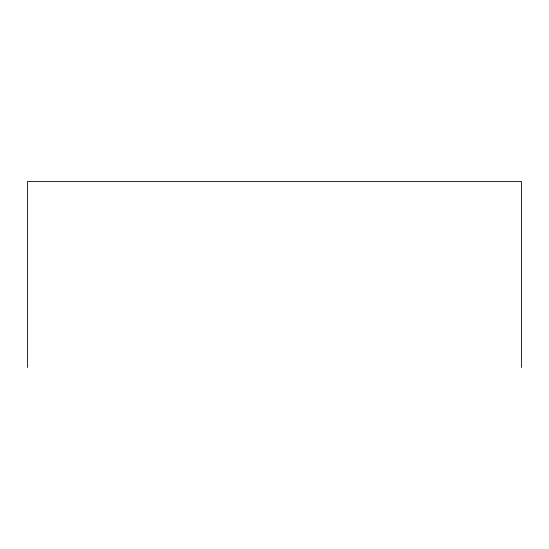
<?xml version="1.0" encoding="UTF-8"?>
<svg xmlns="http://www.w3.org/2000/svg" width="549" height="549" viewBox="0 0 549 549"><rect width="100%" height="100%" fill="white"/><g stroke="black" fill="none" stroke-linecap="round" stroke-linejoin="round"><path stroke-width="0.82" d="M521.55 367.459L521.55 181.541L27.45 181.541L27.45 367.459"/></g></svg>
